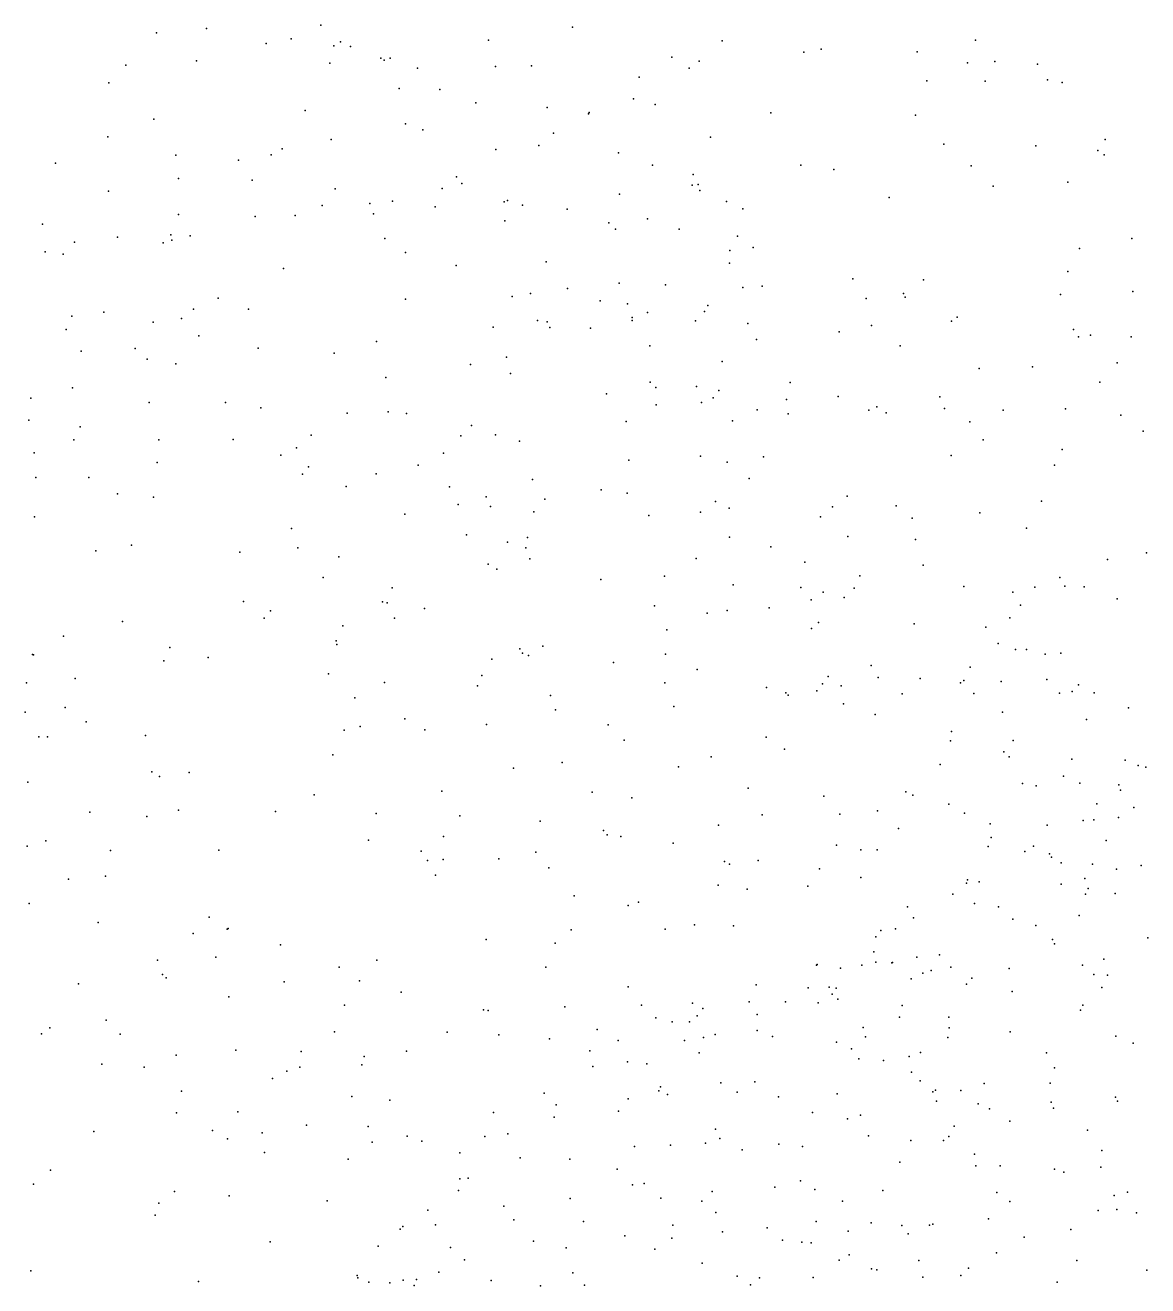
# Model space of a CAD drawing. Header units: metres. Extents: x -25 to 25, y -27.7 to 27.8.
# Drawn here: x 6.008 to 7.55, y 5.217 to 6.949 of the extents above; entities that cross this region are included whole.
import ezdxf

# ---------------------------------------------------------------- set-up
doc = ezdxf.new("R2010")
doc.units = ezdxf.units.M

msp = doc.modelspace()

# ---------------------------------------------------------------- linework, layer by layer
for p in [(6.2566, 6.9445, 19.4142), (6.4138, 6.949, -23.2644), (6.7596, 6.9462, 26.5438), (6.1878, 6.9384, 22.6553), (6.3731, 6.9301, 2.4564), (6.6442, 6.9283, 23.3332), (6.9652, 6.9274, 11.0279), (7.3131, 6.9286, -11.9393), (6.3386, 6.924, 14.7083), (6.4315, 6.9207, 21.222), (6.4409, 6.9263, 14.5795), (6.4544, 6.9199, 14.3909), (7.0771, 6.9118, 21.556), (7.1008, 6.9161, 26.4397), (7.2329, 6.9125, 11.2264), (6.1458, 6.8941, -22.7331), (6.2431, 6.9, -11.3016), (6.4261, 6.8967, 26.5374), (6.4961, 6.9035, 2.7088), (6.5005, 6.9011, 3.07), (6.5089, 6.9037, 2.8706), (6.6535, 6.8924, 21.3727), (6.7033, 6.8932, 19.0572), (6.896, 6.9053, 0.6015), (6.9336, 6.8995, 3.8216), (7.3019, 6.8971, 26.2652), (7.3396, 6.8992, 23.5715), (7.3981, 6.8954, 11.2796), (6.5464, 6.8902, 3.3911), (6.8508, 6.8776, 10.8387), (6.9195, 6.8901, -23.6314), (6.1227, 6.8697, 19.6145), (6.5212, 6.8619, 3.2327), (6.5772, 6.8607, 18.4775), (7.246, 6.8726, 21.605), (7.3264, 6.872, 10.1511), (7.4118, 6.8738, 4.0022), (7.4322, 6.8705, 26.0496), (6.6268, 6.8423, 26.6026), (6.8433, 6.8477, -11.7693), (6.3922, 6.8318, -10.4705), (6.7245, 6.8359, 18.7571), (6.7815, 6.8272, 10.531), (6.7823, 6.8291, 21.4487), (6.8728, 6.8399, 26.6033), (7.0321, 6.8287, 26.5561), (7.2305, 6.8253, 26.432), (6.1841, 6.82, 18.2955), (6.5298, 6.8133, 2.5831), (6.1209, 6.7955, 22.621), (6.428, 6.792, 19.4474), (6.5539, 6.8053, 23.2318), (6.7335, 6.8009, 19.253), (6.9489, 6.7952, 21.5186), (7.491, 6.7918, 23.588), (6.3608, 6.7793, 14.3882), (6.6541, 6.7782, 3.4902), (6.713, 6.7837, 18.5995), (6.8227, 6.7738, 3.7307), (7.2694, 6.7855, 11.4365), (7.396, 6.7834, 21.6464), (7.481, 6.7771, 11.6578), (6.0491, 6.7594, -10.7711), (6.2143, 6.7707, 22.7541), (6.3004, 6.7635, 2.2232), (6.3456, 6.7709, 18.2742), (6.8695, 6.7567, 18.9997), (7.0733, 6.7567, 11.4519), (7.3071, 6.7558, 23.4254), (7.4898, 6.7708, 11.8368), (6.2184, 6.7384, 20.9825), (6.6001, 6.7409, 3.1161), (6.9253, 6.7438, 11.3078), (7.1186, 6.7508, -23.6694), (6.122, 6.7208, 26.6246), (6.3194, 6.7363, 0.4158), (6.4332, 6.724, 26.6345), (6.5805, 6.7246, 19.4281), (6.6075, 6.7316, 3.2958), (6.9238, 6.7293, 10.3568), (6.932, 6.7303, 3.852), (6.9345, 6.722, 19.1387), (7.3375, 6.7278, 4.016), (7.4399, 6.7332, 10.0615), (6.481, 6.7039, 2.3554), (6.5121, 6.7073, 0.53), (6.6657, 6.7065, 26.7046), (6.6699, 6.7081, 18.437), (6.6907, 6.702, 23.2465), (6.8241, 6.7169, 26.7085), (6.9708, 6.7066, -11.9312), (7.1945, 6.7123, 11.6832), (6.2181, 6.6889, -11.2317), (6.3236, 6.6863, 14.6191), (6.3785, 6.6876, -23.2144), (6.4157, 6.7015, 23.015), (6.486, 6.6897, -11.4973), (6.5708, 6.6995, -23.4596), (6.7519, 6.6965, 3.6029), (6.9933, 6.6969, 11.6185), (6.0312, 6.6759, 14.3912), (6.6664, 6.6802, 2.7684), (6.8094, 6.6773, 11.0257), (6.8185, 6.6687, 19.3936), (6.8623, 6.6832, 18.6825), (6.9058, 6.669, -10.7233), (6.0753, 6.6508, 0.1626), (6.1344, 6.6577, 14.9221), (6.1969, 6.6501, 2.0986), (6.2078, 6.6611, 19.7571), (6.2089, 6.6537, 14.4273), (6.2344, 6.6597, -22.887), (6.5016, 6.6562, 21.2119), (6.9862, 6.6593, 18.9456), (7.5279, 6.6558, 23.4874), (6.0348, 6.6378, 20.0143), (6.0599, 6.6346, 18.1516), (6.5301, 6.6366, 23.1176), (6.9757, 6.6393, 23.2709), (7.0075, 6.6437, 19.2526), (7.4558, 6.6421, 26.2646), (6.5997, 6.6189, 2.4479), (6.7232, 6.6241, 10.6201), (6.9752, 6.6222, 18.7844), (6.3626, 6.615, 19.6768), (7.1444, 6.6008, 19.1549), (7.2416, 6.5993, 23.2817), (7.4398, 6.6108, -10.6646), (6.7017, 6.5806, 2.5998), (6.7524, 6.5874, 10.4327), (6.8233, 6.5945, 18.4703), (6.8873, 6.5924, -23.6394), (6.9936, 6.5885, 19.4096), (7.0198, 6.5905, 10.2357), (7.2141, 6.5806, -10.8016), (7.5292, 6.5833, 1.2231), (6.2725, 6.5739, 26.6577), (6.5299, 6.5726, 19.606), (6.6767, 6.5764, 19.5442), (6.7973, 6.5705, -11.7958), (6.8351, 6.5663, 11.7824), (6.9453, 6.5641, 26.7572), (7.1629, 6.5734, 10.1626), (7.2166, 6.5756, 11.9948), (7.4297, 6.5789, -23.5858), (6.0717, 6.5491, 20.1851), (6.1157, 6.5547, 22.6522), (6.2221, 6.5459, 14.653), (6.2387, 6.5587, 0.3357), (6.3143, 6.559, -10.5558), (6.8415, 6.5475, 10.3043), (6.8625, 6.5545, 3.5942), (6.9408, 6.5557, 3.7846), (7.2879, 6.5481, 19.0506), (6.0638, 6.5311, -10.2739), (6.1832, 6.541, 19.963), (6.6503, 6.534, 18.2684), (6.7114, 6.5433, 11.6654), (6.7246, 6.5415, 11.0573), (6.7285, 6.5336, 21.3987), (6.7843, 6.5326, 26.7939), (6.8414, 6.5432, 19.5346), (6.9282, 6.5428, 21.5118), (7.0002, 6.5393, 18.6064), (7.1702, 6.5367, 26.6481), (7.28, 6.5425, 21.6614), (7.4477, 6.5308, 12.1789), (6.2459, 6.5221, -22.7045), (6.4902, 6.5147, 2.2413), (7.0123, 6.5174, 0.7701), (7.1259, 6.5278, 18.6999), (7.4546, 6.5207, 19.1901), (7.4712, 6.5233, 9.9693), (7.5267, 6.521, 23.3608), (6.0844, 6.5012, -10.96), (6.1587, 6.5049, 20.6201), (6.3274, 6.5055, 2.1233), (6.4319, 6.4987, 22.9458), (6.8658, 6.5085, 23.1756), (7.2095, 6.5085, -12.1005), (6.175, 6.4902, -11.1702), (6.2147, 6.4838, 18.063), (6.6195, 6.4831, 21.2968), (6.6686, 6.4932, 10.697), (6.9648, 6.4869, 11.9232), (7.318, 6.4774, 12.0974), (7.3913, 6.4796, 18.8197), (7.5075, 6.4851, -10.8946), (6.5028, 6.465, 26.7606), (6.6743, 6.4704, 11.4346), (6.0725, 6.4508, 14.874), (6.8063, 6.4428, 3.0426), (6.8659, 6.4588, 3.4565), (6.874, 6.4514, 18.3863), (6.9297, 6.4525, 10.2015), (6.9605, 6.4473, -11.9835), (7.0585, 6.4582, 21.5815), (7.484, 6.4585, 26.3201), (6.0153, 6.4365, 15.0671), (6.1778, 6.4309, 26.673), (6.2829, 6.4305, 22.8273), (6.8744, 6.4276, 2.6206), (6.9364, 6.4307, 19.657), (6.9525, 6.4371, -11.1441), (7.0534, 6.4347, 18.4873), (7.1244, 6.4389, 11.995), (7.264, 6.4386, 19.5655), (6.3311, 6.4233, -10.7949), (6.4499, 6.416, -23.215), (6.5062, 6.4179, 19.8214), (6.5315, 6.4156, 18.1376), (7.013, 6.4205, 23.1453), (7.0555, 6.4152, 3.8382), (7.1665, 6.4201, 3.9577), (7.1774, 6.4246, 10.0728), (7.1903, 6.4167, 18.583), (7.2706, 6.4226, -11.0648), (7.3512, 6.42, 18.6754), (7.4368, 6.4218, 21.7468), (7.5126, 6.4135, 19.4837), (6.0125, 6.4066, 22.4498), (6.0831, 6.3973, 14.5703), (6.6209, 6.399, 11.6146), (6.8333, 6.4044, 3.2108), (6.9793, 6.4056, 26.7841), (7.3052, 6.404, 23.1951), (7.5432, 6.3913, -12.1962), (6.0742, 6.3792, 22.5963), (6.191, 6.3793, 2.0051), (6.2931, 6.3797, 20.6867), (6.4006, 6.3859, 19.9921), (6.6059, 6.3849, -11.1332), (6.6535, 6.3861, 2.1956), (6.6867, 6.3778, -11.6234), (7.3237, 6.3796, -23.5399), (6.02, 6.3616, 17.9708), (6.3589, 6.3585, 2.0459), (6.3805, 6.3686, -22.9618), (6.5824, 6.3613, 10.9159), (6.9353, 6.3569, 2.9239), (7.022, 6.3561, 3.6854), (7.2795, 6.3578, 9.977), (7.4319, 6.3662, 12.0972), (6.1888, 6.3483, 0.2443), (6.3966, 6.3423, 18.0189), (6.5476, 6.3445, 0.5514), (6.8369, 6.3516, -23.5307), (6.9719, 6.3486, 2.4654), (7.4215, 6.3444, 19.6159), (6.0223, 6.3279, 14.7125), (6.0948, 6.3279, -10.4604), (6.3884, 6.3324, 20.9099), (6.4898, 6.3327, 22.9076), (6.7044, 6.325, 21.3422), (7.0021, 6.3265, 10.078), (6.1343, 6.3054, -22.2779), (6.4485, 6.3155, 21.052), (6.5906, 6.3147, 10.638), (6.7989, 6.3107, 2.1538), (6.8343, 6.3062, 19.8145), (6.1839, 6.3008, 22.7337), (6.6022, 6.2904, 11.408), (6.641, 6.3009, 10.4871), (6.6466, 6.2877, 19.9419), (6.7212, 6.2981, 11.8595), (6.956, 6.2945, 2.2637), (7.1164, 6.2875, 2.6151), (7.1368, 6.3021, 21.6078), (7.2042, 6.2888, 26.6698), (7.4036, 6.2953, 1.0152), (6.0203, 6.2735, 26.7099), (6.5289, 6.2771, 11.054), (6.7065, 6.2806, 26.8112), (6.8644, 6.2754, -11.3408), (6.9353, 6.2799, 3.2393), (6.9746, 6.2856, 21.5104), (7.1002, 6.2736, 2.8518), (7.2262, 6.2717, -11.3274), (7.319, 6.2793, 26.5494), (6.3733, 6.2578, 20.4785), (7.3831, 6.258, 11.9871), (6.1534, 6.2348, 17.9194), (6.614, 6.2487, 11.2517), (6.67, 6.2388, 11.5931), (6.6974, 6.2452, 10.3151), (6.9752, 6.2455, 3.3894), (7.1376, 6.2466, 2.3759), (7.2307, 6.2425, 23.0909), (6.1046, 6.227, -10.7626), (6.3022, 6.2249, -11.1043), (6.382, 6.2311, 1.9621), (6.4383, 6.2187, -11.3204), (6.6951, 6.2309, 1.9631), (7.0319, 6.2326, 26.7557), (7.5478, 6.2242, -21.8337), (6.6437, 6.2087, 18.113), (6.6553, 6.2019, -11.488), (6.7006, 6.2158, 22.971), (6.9295, 6.2163, 11.8481), (7.0785, 6.2115, 2.1718), (7.241, 6.2073, 2.8032), (7.4942, 6.215, -11.3246), (6.4167, 6.1902, -22.6856), (6.7985, 6.1875, -11.7438), (6.8856, 6.192, 1.9644), (7.1541, 6.1927, -12.0655), (7.4288, 6.1903, 4.2358), (6.5117, 6.176, 22.8656), (6.9801, 6.18, -11.5035), (7.0729, 6.1766, 19.7962), (7.1039, 6.1703, 11.8249), (7.1462, 6.1756, 3.876), (7.297, 6.1779, -11.5311), (7.3642, 6.1702, -12.1121), (7.3947, 6.1772, -23.3143), (7.4359, 6.1784, 18.4515), (7.4624, 6.1776, 26.3459), (6.3074, 6.1574, 26.7144), (6.4985, 6.1571, 10.7348), (6.5046, 6.1557, 20.2419), (6.5561, 6.1479, 10.5641), (6.8719, 6.1514, 21.416), (7.0294, 6.1488, 23.0317), (7.0872, 6.1597, 9.9421), (7.1326, 6.1627, -11.7058), (7.375, 6.1523, -11.8077), (7.5075, 6.1609, -11.5735), (6.3359, 6.1345, -22.3642), (6.3447, 6.1444, 0.3625), (6.5149, 6.1346, -22.8752), (6.9445, 6.1414, 0.7598), (6.972, 6.1451, -23.3889), (7.3603, 6.1348, 19.7592), (6.1414, 6.13, 1.9153), (6.4439, 6.1237, 10.9406), (6.8892, 6.1183, 11.6396), (7.0877, 6.1203, 3.2292), (7.0973, 6.1287, 3.6148), (7.2286, 6.1267, 3.043), (7.3273, 6.1223, 21.6797), (6.0601, 6.1096, 22.6154), (6.4348, 6.1032, 20.8147), (6.4357, 6.0984, 20.5275), (6.7188, 6.0962, 1.8114), (7.3442, 6.0996, 2.4475), (6.0175, 6.0847, -10.1991), (6.0191, 6.084, -9.9526), (6.2061, 6.0943, 17.8571), (6.2588, 6.0804, -11.3031), (6.6871, 6.0923, 21.2424), (6.6907, 6.0863, -23.0974), (6.6992, 6.0831, 0.6217), (6.887, 6.0849, 19.9188), (7.3679, 6.0914, 23.1061), (7.3833, 6.0915, 0.9499), (7.4088, 6.0851, 11.7048), (7.4302, 6.0863, 9.691), (6.198, 6.0759, 22.7256), (6.6485, 6.0781, 11.1646), (6.8156, 6.0736, 11.3454), (6.9307, 6.0641, 11.475), (7.1696, 6.0692, 9.8475), (7.3059, 6.0672, -21.9073), (6.0093, 6.0454, 1.8929), (6.0763, 6.0515, 26.6967), (6.4242, 6.0578, 17.8657), (6.5013, 6.0459, 20.3797), (6.6347, 6.0558, 10.3521), (6.8864, 6.0456, 11.1925), (7.1028, 6.0443, 11.1716), (7.1108, 6.0545, 21.5376), (7.1791, 6.0528, 10.9759), (7.237, 6.0517, 4.1197), (7.2925, 6.0458, 11.5867), (7.2972, 6.0489, 18.3394), (7.3485, 6.0475, 11.1245), (7.4108, 6.0503, 2.8055), (6.629, 6.0414, 22.8785), (6.7292, 6.0283, 18.0913), (7.0257, 6.0393, 11.3093), (7.0525, 6.0318, 18.2546), (7.0556, 6.0286, -23.2334), (7.0952, 6.0346, 3.4588), (7.1284, 6.0413, 11.4747), (7.2125, 6.0307, 10.7721), (7.3108, 6.0311, 11.3099), (7.4282, 6.0313, 2.6138), (7.446, 6.0339, 11.5211), (7.4546, 6.0428, 18.3734), (7.476, 6.0319, 11.2719), (6.0623, 6.0119, 19.1663), (6.4603, 6.0248, 22.8186), (6.8988, 6.0131, 9.9819), (7.1317, 6.0169, 19.8209), (7.5233, 6.0111, 10.7585), (6.0076, 6.0054, 18.9096), (6.0913, 5.9922, -11.0025), (6.5289, 5.9962, 10.5566), (6.7361, 6.0086, 10.1248), (7.1751, 6.0019, 3.9366), (7.3499, 6.0053, -23.0414), (7.4657, 5.9952, 21.7206), (6.4456, 5.9806, 10.8149), (6.4677, 5.9854, 20.6313), (6.5567, 5.9812, 17.9042), (6.6413, 5.9884, 10.9447), (6.8086, 5.9878, 26.7274), (7.2801, 5.9787, 19.7996), (6.0262, 5.9713, 17.9263), (6.0384, 5.9716, -0.0697), (6.173, 5.9731, -22.3673), (6.8302, 5.9668, 22.9493), (7.0254, 5.9709, 23.0079), (7.2789, 5.9659, 10.6222), (7.3649, 5.9664, 26.3495), (6.4303, 5.9469, 1.7669), (6.9498, 5.9438, 19.918), (7.0505, 5.9547, 1.8114), (7.3518, 5.9507, 2.1784), (7.3592, 5.944, -22.2714), (7.4454, 5.9407, 2.9297), (6.1816, 5.9235, -11.4617), (6.233, 5.9225, 26.687), (6.6785, 5.9282, 20.1575), (6.7452, 5.936, -22.7853), (6.9051, 5.93, 10.6759), (7.2644, 5.9336, 1.9926), (7.5184, 5.9392, 26.0813), (7.5365, 5.9319, 19.7992), (7.5468, 5.9296, 9.749), (6.0112, 5.909, 18.7277), (6.1922, 5.9171, 18.9499), (7.3774, 5.9074, 3.0952), (7.4337, 5.9172, 10.5442), (7.4564, 5.9078, 2.3543), (7.51, 5.9055, 2.5568), (6.4047, 5.8919, 0.3575), (6.5801, 5.8968, 10.8185), (6.7866, 5.8956, 21.2452), (7.0007, 5.9008, 0.7461), (7.1048, 5.89, 21.4721), (7.2175, 5.8957, 3.3036), (7.2271, 5.8914, 26.4592), (7.3963, 5.9039, 9.7694), (7.5123, 5.8981, 21.9443), (6.2182, 5.8705, 1.7779), (6.841, 5.8874, 18.0984), (7.2763, 5.8788, 4.2553), (7.4798, 5.8796, 22.0551), (7.5305, 5.8743, 18.2959), (6.0962, 5.8679, 19.5071), (6.1746, 5.8619, 17.8829), (6.3514, 5.8689, 17.7716), (6.4898, 5.8663, 10.6866), (6.6047, 5.8628, 20.966), (6.7151, 5.8556, 10.144), (7.0201, 5.8644, -22.8322), (7.1265, 5.8653, 9.8382), (7.1786, 5.8698, 1.8335), (7.298, 5.8664, -21.5145), (7.4611, 5.8564, 22.1615), (7.4755, 5.8572, 22.254), (7.5093, 5.8604, 23.2075), (6.8022, 5.8428, 20.0728), (6.807, 5.837, 10.5421), (6.9598, 5.8502, -22.0846), (7.2073, 5.8457, 10.4368), (7.3333, 5.8517, 18.2586), (7.4117, 5.8502, 4.4067), (6.0103, 5.8211, -10.9053), (6.0361, 5.8287, -22.4627), (6.479, 5.8296, 26.6566), (6.582, 5.8346, 22.8266), (6.8256, 5.8344, 1.6442), (6.8975, 5.8254, -22.4453), (7.1223, 5.8225, -22.4227), (7.3304, 5.8208, 3.2164), (7.3346, 5.8333, 21.5911), (7.3929, 5.8211, 21.9334), (7.4925, 5.8288, 22.3827), (6.1249, 5.8154, 22.5727), (6.2735, 5.8156, 19.3591), (6.5516, 5.8143, 17.8241), (6.5602, 5.8016, 0.4706), (6.5819, 5.8029, 20.8173), (6.658, 5.804, 20.2734), (6.7091, 5.8131, 21.1012), (7.0143, 5.8016, 26.5232), (7.1557, 5.8164, 3.5024), (7.1779, 5.816, 3.9213), (7.3806, 5.814, 22.0741), (7.4145, 5.8109, 26.107), (7.4176, 5.8063, 22.331), (6.7268, 5.7914, 26.6235), (6.9681, 5.8002, 21.3411), (6.9751, 5.7963, -21.8504), (7.0987, 5.7901, 23.0302), (7.4307, 5.7981, 21.6747), (7.4737, 5.7963, 0.8537), (7.5069, 5.7897, 22.4856), (7.5406, 5.7946, -21.4744), (6.0669, 5.776, 19.631), (6.1177, 5.7799, 18.6016), (6.5711, 5.7813, 1.6439), (6.9594, 5.7677, 9.9302), (7.1554, 5.7781, 3.7038), (7.3008, 5.7706, 22.1051), (7.3019, 5.7748, 22.2059), (7.318, 5.7722, 21.9629), (7.4305, 5.769, 9.875), (7.4634, 5.7767, 21.5438), (6.7617, 5.7532, 17.9899), (6.9992, 5.7622, 19.9693), (7.0827, 5.7661, 18.1995), (7.2821, 5.7551, 22.2935), (7.4641, 5.7555, 3.0767), (7.4677, 5.7631, 25.9666), (7.5051, 5.7561, 21.4371), (6.0132, 5.7426, -9.7553), (6.836, 5.7398, 0.6069), (6.8503, 5.7443, 10.4037), (7.2196, 5.7379, 26.2727), (7.3115, 5.7423, 22.4183), (7.3447, 5.7381, 21.7203), (6.1078, 5.7164, 18.2768), (6.2604, 5.7237, 22.5737), (7.2279, 5.7226, 22.0711), (7.3644, 5.7208, 1.9969), (7.4555, 5.726, 10.2602), (6.2383, 5.7011, 1.7422), (6.2851, 5.707, 0.1259), (6.2862, 5.708, 17.9735), (6.7574, 5.7062, 22.8764), (6.8868, 5.7074, 26.4778), (6.9269, 5.7131, 1.6316), (6.9805, 5.7116, 10.3156), (7.1828, 5.7053, 22.2208), (7.2032, 5.7076, 19.9031), (7.3957, 5.7123, 21.5316), (6.3585, 5.6858, 19.4015), (6.6408, 5.6932, 17.8738), (6.7355, 5.6878, 1.599), (7.1763, 5.6967, 22.3042), (7.4187, 5.6932, 22.5701), (7.4217, 5.687, 21.4378), (7.5497, 5.6955, 19.8644), (6.1891, 5.6648, 22.4264), (6.2693, 5.6687, 19.5582), (6.4905, 5.6646, 22.7023), (7.1733, 5.6761, 22.4573), (7.2326, 5.6686, 21.8222), (7.2637, 5.6721, 26.1249), (7.4892, 5.6662, 10.1146), (6.439, 5.6548, 18.9633), (6.7226, 5.6549, 20.9638), (7.0947, 5.6576, 22.4269), (7.0955, 5.6587, 22.2392), (7.1274, 5.6538, 22.1278), (7.1569, 5.6579, 22.0254), (7.176, 5.662, 4.2141), (7.198, 5.6611, 3.4208), (7.199, 5.6614, 21.9163), (7.2407, 5.6469, 4.4557), (7.2521, 5.6505, 22.5853), (7.2793, 5.6548, 21.6547), (7.3591, 5.6531, 22.6345), (7.46, 5.6576, 21.3457), (6.0807, 5.632, -11.0396), (6.196, 5.6451, -0.0872), (6.2014, 5.6405, 18.5063), (6.3632, 5.6347, 26.6181), (6.467, 5.6364, 19.1461), (6.8361, 5.6281, 10.0439), (7.0119, 5.6306, 22.4742), (7.2247, 5.6388, 1.7929), (7.3008, 5.6315, 21.5563), (7.3081, 5.6401, 18.2289), (7.4758, 5.6448, 22.6748), (7.4942, 5.644, 23.2714), (6.2871, 5.6141, 18.1321), (6.5242, 5.6207, 26.5735), (7.0833, 5.6265, 23.0415), (7.1118, 5.6276, 22.5855), (7.1159, 5.6178, 9.9889), (7.1217, 5.6263, 0.6914), (7.1237, 5.6109, 18.1793), (7.3634, 5.6218, 21.4366), (7.4864, 5.6269, 4.6703), (6.4464, 5.6027, 22.5518), (6.6373, 5.5962, 22.7582), (6.6437, 5.5955, -12.7695), (6.7488, 5.6005, -12.5864), (6.8541, 5.603, -21.985), (6.9242, 5.6056, 22.4055), (6.9386, 5.5984, 22.2732), (7.0019, 5.6075, 22.565), (7.0519, 5.6074, 21.2685), (7.0971, 5.6059, 22.6681), (7.2125, 5.6025, 10.1495), (7.4574, 5.5958, 25.8587), (7.4603, 5.6028, 21.5323), (6.1187, 5.5824, 19.7608), (6.874, 5.5856, 22.4988), (6.8963, 5.5797, 21.0972), (6.9202, 5.5797, 22.5817), (6.9308, 5.5883, 22.9586), (7.013, 5.5902, 22.0958), (7.2085, 5.5862, 21.711), (7.2764, 5.5862, 22.7162), (6.0301, 5.5634, -12.8841), (6.0414, 5.5715, -11.8692), (6.138, 5.5628, 22.1701), (6.4327, 5.5663, -12.6148), (6.5871, 5.5658, 0.3643), (6.6584, 5.562, -22.2233), (6.7933, 5.5694, 20.3171), (6.9554, 5.5627, 20.14), (7.0131, 5.5681, 22.6919), (7.0343, 5.5598, 22.0099), (7.1585, 5.572, 20.0161), (7.1621, 5.5592, 3.9606), (7.2768, 5.5716, 21.3962), (7.3605, 5.5662, 21.371), (7.5058, 5.5603, 22.7581), (6.728, 5.5564, 20.824), (6.8222, 5.5541, 22.3383), (6.9131, 5.5542, 18.0527), (6.9392, 5.5586, 22.1225), (7.1219, 5.552, 21.8922), (7.1425, 5.5428, 21.8004), (7.275, 5.5582, 4.6099), (7.5297, 5.5505, 2.1927), (6.2151, 5.5339, -11.2014), (6.2971, 5.5408, 22.2479), (6.3869, 5.5392, 1.6739), (6.4733, 5.5325, 19.2995), (6.5316, 5.5394, 17.8685), (6.7833, 5.5402, 22.4525), (6.8352, 5.5248, 22.6668), (6.9336, 5.5372, 0.5557), (7.1526, 5.5289, 4.5156), (7.1865, 5.5268, 21.6459), (7.2219, 5.5324, 22.7726), (7.2376, 5.538, 21.5454), (7.4105, 5.5374, 21.3023), (6.1129, 5.5216, 26.6359), (6.1712, 5.5178, 1.7377), (6.3668, 5.5122, 18.6367), (6.3847, 5.5175, 19.5003), (6.4699, 5.5207, 22.3865), (6.7875, 5.5184, 22.2472), (6.8617, 5.5224, 22.1535), (7.2253, 5.5109, 25.9681), (7.4215, 5.5165, 22.79), (6.3472, 5.5022, -11.4357), (6.8805, 5.4908, 22.0747), (6.9631, 5.4959, 10.0997), (7.0097, 5.4973, -21.6223), (7.2372, 5.499, 23.1498), (7.3251, 5.4953, 3.3299), (7.4155, 5.4958, 4.8255), (6.2222, 5.4845, -12.5492), (6.4563, 5.4775, -12.9755), (6.5083, 5.4725, 18.9643), (6.7203, 5.4817, 22.3288), (6.836, 5.4739, 22.7408), (6.8778, 5.4853, 26.2468), (6.8897, 5.4801, 20.9672), (6.9856, 5.4833, 22.797), (7.0425, 5.4769, 18.1172), (7.1231, 5.4809, 22.8359), (7.2545, 5.4838, 21.4396), (7.2579, 5.486, 1.8205), (7.2927, 5.4857, 22.8367), (7.5055, 5.4766, 22.8366), (6.2995, 5.4562, 26.6004), (6.6509, 5.4552, 26.425), (6.737, 5.4657, 22.6862), (6.8225, 5.4571, 20.4602), (7.0889, 5.4553, 23.0489), (7.2595, 5.4707, 4.7725), (7.3168, 5.4674, 20.0394), (7.3321, 5.4602, 18.2192), (7.4168, 5.4697, 2.0045), (7.4201, 5.4611, 22.8558), (7.5083, 5.4707, 19.9739), (6.2155, 5.4547, -11.8943), (6.394, 5.4381, 18.2112), (6.7342, 5.4489, 22.676), (7.1372, 5.4467, 21.6261), (7.1549, 5.4516, 3.7427), (7.36, 5.4434, 21.2813), (6.1017, 5.4291, -12.3782), (6.265, 5.4306, 22.06), (6.3333, 5.4276, 19.6248), (6.4789, 5.4363, 18.8084), (6.5323, 5.4228, 19.1316), (6.6388, 5.4225, 22.5185), (6.6705, 5.426, 22.5028), (6.9559, 5.4326, 20.2943), (7.166, 5.4234, 21.5492), (7.2762, 5.4223, 21.2689), (7.2835, 5.4364, 0.6329), (7.4667, 5.431, 23.3122), (6.2854, 5.4191, -0.2422), (6.4843, 5.4147, 0.0934), (6.5524, 5.416, 1.6171), (6.8446, 5.4085, 0.4136), (6.894, 5.4103, -21.8816), (6.9422, 5.413, 22.8842), (6.9616, 5.4195, 1.631), (6.9925, 5.4039, 21.8404), (7.0429, 5.4119, 21.0612), (7.0755, 5.4087, 22.9118), (7.2241, 5.4168, 22.9047), (7.2689, 5.4168, 21.3627), (7.4866, 5.4032, 21.152), (6.3364, 5.4002, -12.2952), (6.4513, 5.3911, 22.1679), (6.6046, 5.3998, 22.4371), (6.6877, 5.3932, 22.1408), (6.7556, 5.3914, 22.0542), (7.2093, 5.3873, -21.4165), (7.3116, 5.3982, 25.855), (6.0425, 5.3762, 19.9934), (6.8206, 5.3775, 17.968), (7.3134, 5.382, 5.0102), (7.3469, 5.3819, 22.9217), (7.4215, 5.3773, 21.2005), (7.4343, 5.3735, 5.1086), (7.4851, 5.3803, 3.28), (6.0191, 5.3571, -22.5667), (6.6047, 5.3642, 17.9338), (6.6161, 5.3653, 22.6502), (6.8417, 5.3561, 22.8941), (6.858, 5.3578, 26.1406), (7.0373, 5.3526, 4.6804), (7.0725, 5.3617, 21.7262), (6.2126, 5.3466, 19.8073), (6.2879, 5.3408, 1.6774), (6.4223, 5.334, -22.4356), (6.6026, 5.3484, -12.3713), (6.756, 5.337, 21.9851), (6.8809, 5.3376, 21.8921), (6.9512, 5.3467, 20.8203), (7.0924, 5.3494, 20.2909), (7.1303, 5.3337, 22.972), (7.1855, 5.3481, 21.1061), (7.3424, 5.3455, 21.2626), (7.5036, 5.3412, 2.0329), (7.522, 5.3458, 22.9262), (6.1913, 5.3309, 21.8386), (6.5608, 5.3212, 22.5749), (6.6651, 5.3268, 22.3379), (6.9372, 5.3334, 20.6336), (6.9561, 5.318, 25.9935), (7.36, 5.3332, 3.3952), (7.4816, 5.3208, 18.2129), (7.507, 5.3223, 0.6311), (7.5342, 5.3175, 20.0383), (6.186, 5.3142, -11.1686), (6.5713, 5.3012, 22.1679), (6.6786, 5.308, 22.7956), (6.7744, 5.3056, 22.8888), (6.8974, 5.3004, 22.9611), (7.0943, 5.3058, 21.6352), (7.1695, 5.3039, 25.876), (7.212, 5.3002, 23.1441), (7.2497, 5.3007, 20.2365), (7.2546, 5.3021, 21.339), (7.3309, 5.3091, 22.9821), (6.5228, 5.295, 22.2893), (6.5265, 5.2987, 19.2611), (6.8314, 5.2857, 22.5538), (6.8957, 5.2825, 21.823), (6.9653, 5.2912, 4.8398), (7.0269, 5.2968, 22.9935), (7.1379, 5.2922, 21.5325), (7.2206, 5.2885, 5.2874), (7.3799, 5.2839, 5.3487), (7.4439, 5.2948, 22.9728), (6.344, 5.2775, -11.6102), (6.4924, 5.2716, 22.4789), (6.592, 5.27, 22.0769), (6.706, 5.2788, 0.1642), (6.7506, 5.2695, 21.9213), (6.8727, 5.2675, -12.5389), (7.048, 5.2798, 4.414), (7.0743, 5.2772, 18.0868), (7.0874, 5.2762, 20.8413), (6.6112, 5.2531, 22.785), (6.9377, 5.2486, -21.649), (7.1256, 5.2526, 23.0391), (7.1394, 5.26, 1.7496), (7.2351, 5.2521, 23.0362), (7.3418, 5.2627, 23.2475), (7.4523, 5.2522, 21.1349), (6.0154, 5.2379, -0.5607), (6.4635, 5.2316, 22.3224), (6.5756, 5.2362, -12.956), (6.76, 5.2352, 26.1694), (6.9854, 5.2306, 23.0341), (7.1703, 5.2404, 21.4448), (7.1773, 5.2393, 3.8489), (7.2931, 5.2313, 3.555), (7.3036, 5.2413, 5.4815), (7.5486, 5.2386, 22.994), (6.2456, 5.2231, 21.7217), (6.4645, 5.228, 18.5567), (6.4797, 5.2225, 19.4478), (6.5087, 5.2215, -0.2571), (6.5267, 5.2251, 1.6468), (6.542, 5.2178, 22.7211), (6.545, 5.2261, 26.3897), (6.6477, 5.2247, 21.9544), (6.7154, 5.2173, 22.9128), (6.776, 5.2182, 21.8577), (7.0041, 5.2187, 0.29), (7.0162, 5.2283, 5.4228), (7.0902, 5.2285, 21.5929), (7.2409, 5.229, 20.9139), (7.4251, 5.2225, 23.0258)]:
    msp.add_point(p)

doc.saveas('drawing.dxf')
